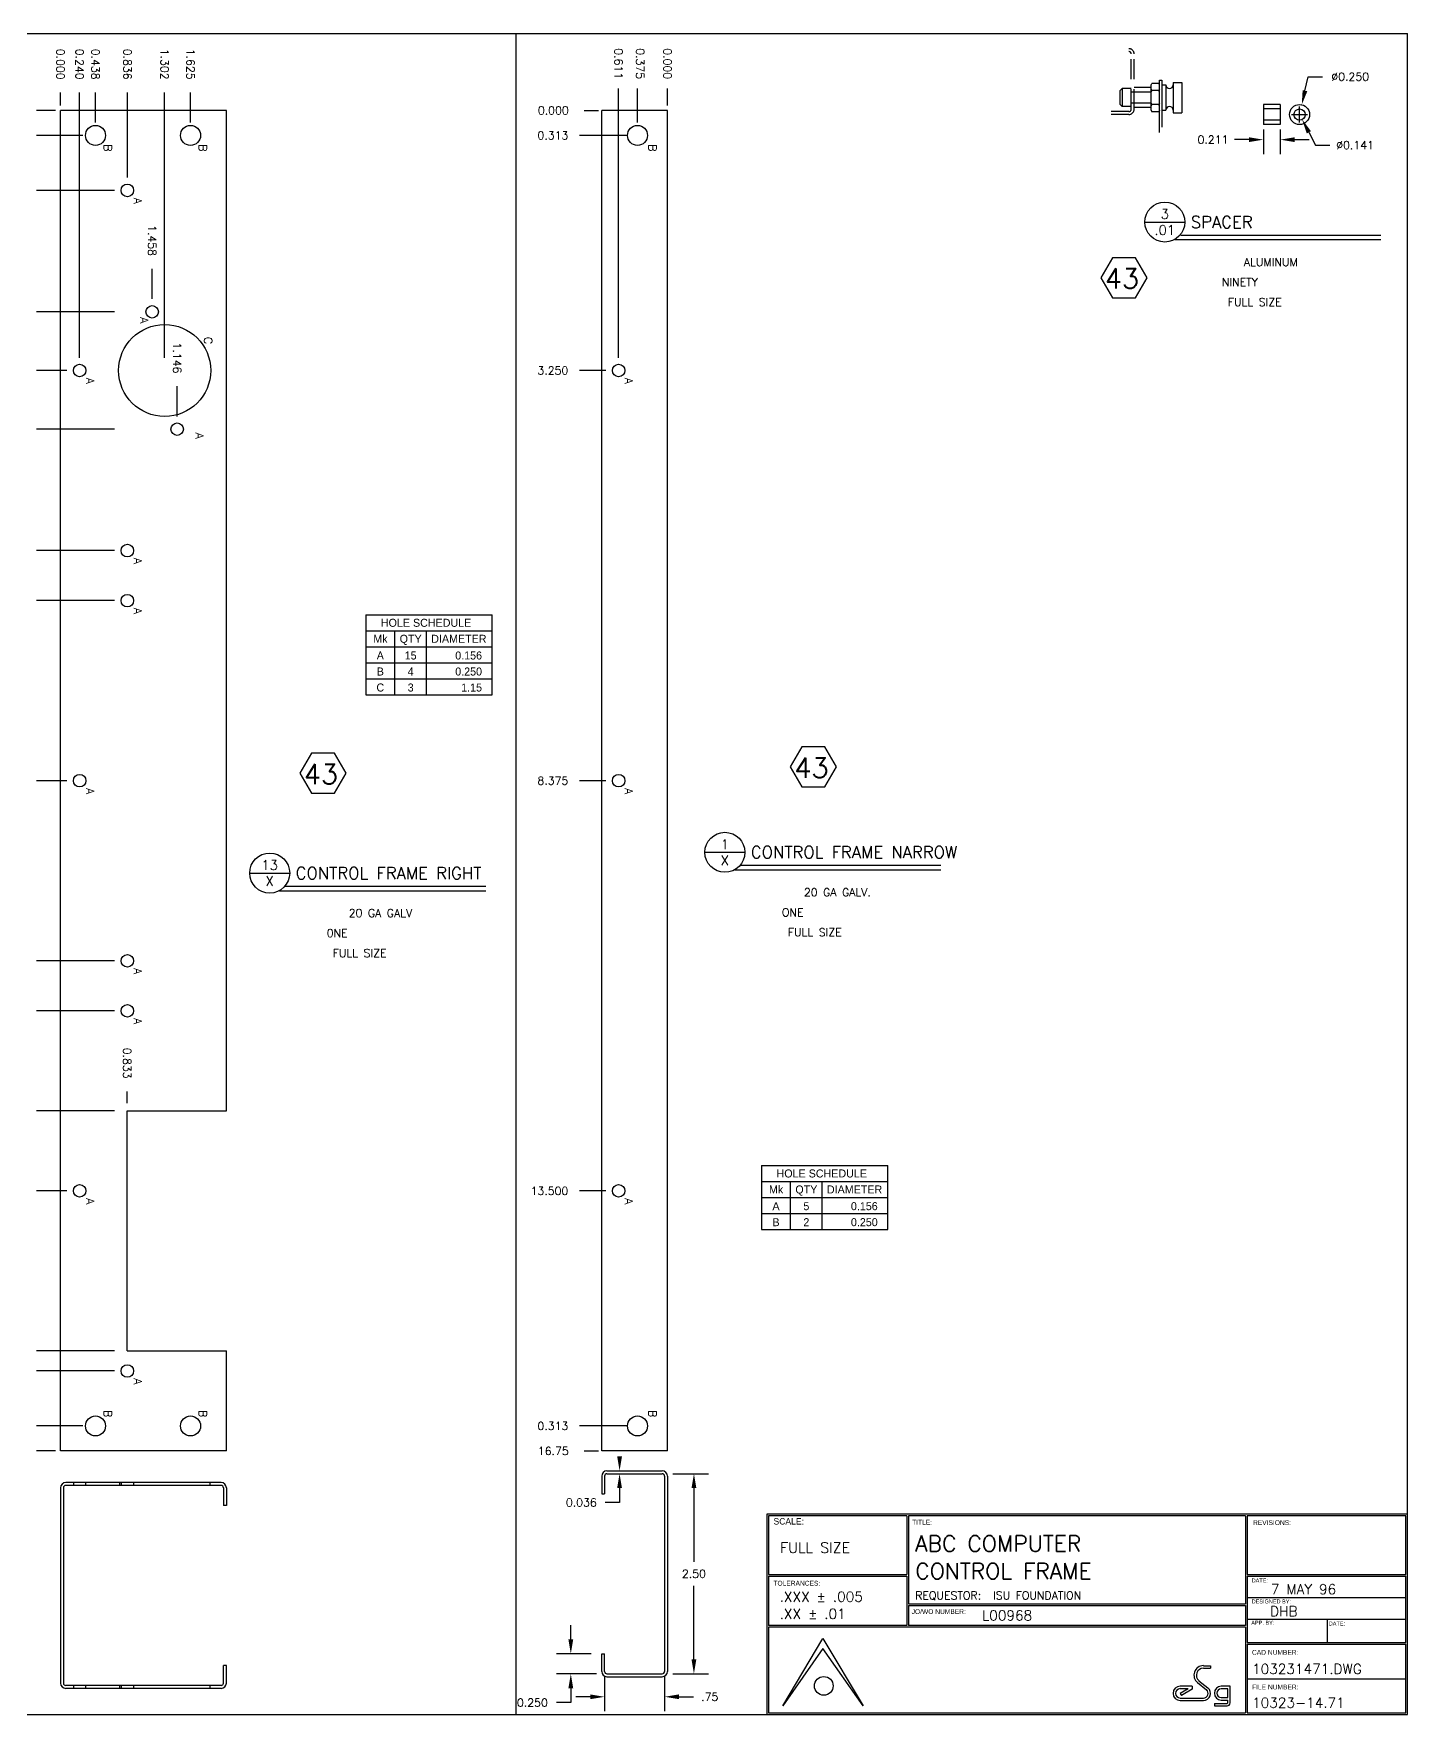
# Model space of a CAD drawing. Extents: x 0 to 33, y 0 to 21.
# Drawn here: x 15.84 to 33, y 0 to 21 of the extents above; entities that cross this region are included whole.
import ezdxf
from ezdxf.enums import TextEntityAlignment as Align

# ---------------------------------------------------------------- set-up
doc = ezdxf.new("R2010")
doc.units = 0
doc.header["$MEASUREMENT"] = 0
doc.linetypes.add('HIDDEN', pattern=[0.375, 0.25, -0.125])
doc.layers.get('0').update_dxf_attribs({"linetype": 'CONTINUOUS'})
doc.layers.get('DEFPOINTS').update_dxf_attribs({"linetype": 'CONTINUOUS'})
for name, color, linetype in [('BORDER', 5, 'CONTINUOUS'), ('DATUM', 2, 'CONTINUOUS'), ('DIM', 1, 'CONTINUOUS'), ('HIDDEN', 6, 'HIDDEN'), ('OBJECT', 3, 'CONTINUOUS'), ('TEXT', 2, 'CONTINUOUS')]:
    doc.layers.add(name, color=color, linetype=linetype)
doc.styles.add('FADD', font='fadd')
doc.styles.add('ROMANS', font='romans')
doc.styles.add('SIMPLEX', font='SIMPLEX')
doc.styles.add('TITLE', font='italic')
doc.dimstyles.get("Standard").update_dxf_attribs({"dimtxt": 0.18, "dimasz": 0.18, "dimexe": 0.18, "dimexo": 0.0625, "dimgap": 0.09, "dimtad": 0, "dimtih": 1, "dimtoh": 1, "dimdec": 4, "dimzin": 0, "dimdsep": 46, "dimtxsty": 'STANDARD', "dimcen": 0.09, "dimadec": 0, "dimazin": 0, "dimtfac": 1, "dimtdec": 4, "dimtofl": 0, "dimtmove": 0, "dimatfit": 3, "dimfxl": 1, "dimtolj": 1, "dimtzin": 0, "dimarcsym": 0})

# ---------------------------------------------------------------- blocks, each defined once
blk = doc.blocks.new('*D4')
at = {"linetype": 'ByBlock'}
for p, q in [((12.165, 7.231), (12.205, 7.407)), ((12.205, 7.407), (12.385, 7.407)), ((11.998, 6.934), (12.198, 6.934)), ((12.098, 6.834), (12.098, 7.034))]:
    blk.add_line(p, q, dxfattribs=at)
blk.add_solid([(12.194, 7.225), (12.136, 7.238), (12.125, 7.056)], dxfattribs=at)
at = {"layer": 'DEFPOINTS', "color": 0, "linetype": 'ByBlock'}
for p in [(12.125, 7.056), (12.07, 6.812)]:
    blk.add_point(p, dxfattribs=at)
at = {"linetype": 'ByBlock', "style": 'SIMPLEX'}
blk.add_text('%%c0.250', height=0.1, dxfattribs=at).set_placement((12.73, 7.407), align=Align.MIDDLE_CENTER)
blk = doc.blocks.new('*D5')
at = {"linetype": 'ByBlock'}
for p, q in [((11.645, 6.746), (11.645, 6.44)), ((11.856, 6.746), (11.856, 6.44)), ((11.465, 6.62), (11.285, 6.62)), ((12.036, 6.62), (12.216, 6.62))]:
    blk.add_line(p, q, dxfattribs=at)
for points in [[(11.465, 6.65), (11.465, 6.59), (11.645, 6.62)], [(12.036, 6.65), (12.036, 6.59), (11.856, 6.62)]]:
    blk.add_solid(points, dxfattribs=at)
at = {"layer": 'DEFPOINTS', "color": 0, "linetype": 'ByBlock'}
for p in [(11.645, 6.809), (11.856, 6.809), (11.645, 6.62)]:
    blk.add_point(p, dxfattribs=at)
at = {"linetype": 'ByBlock', "style": 'SIMPLEX'}
blk.add_text('0.211', height=0.1, dxfattribs=at).set_placement((11.016, 6.62), align=Align.MIDDLE_CENTER)
blk = doc.blocks.new('*D6')
at = {"linetype": 'ByBlock'}
for p, q in [((11.998, 6.934), (12.198, 6.934)), ((12.098, 6.834), (12.098, 7.034)), ((12.213, 6.712), (12.296, 6.552)), ((12.296, 6.552), (12.476, 6.552))]:
    blk.add_line(p, q, dxfattribs=at)
blk.add_solid([(12.187, 6.698), (12.24, 6.726), (12.13, 6.872)], dxfattribs=at)
at = {"layer": 'DEFPOINTS', "color": 0, "linetype": 'ByBlock'}
for p in [(12.065, 6.996), (12.13, 6.872)]:
    blk.add_point(p, dxfattribs=at)
at = {"linetype": 'ByBlock', "style": 'SIMPLEX'}
blk.add_text('%%c0.141', height=0.1, dxfattribs=at).set_placement((12.791, 6.552), align=Align.MIDDLE_CENTER)
blk = doc.blocks.new('P-TITLE')
at = {"layer": 'OBJECT'}
for p, q in [((-1.562, -0.638), (-1.062, -0.638)), ((-1.113, -0.8), (1.387, -0.8)), ((1.387, -0.862), (-1.188, -0.862))]:
    blk.add_line(p, q, dxfattribs=at)
blk.add_circle((-1.312, -0.638), 0.25, dxfattribs=at)
at = {"layer": 'OBJECT', "style": 'ROMANS'}
for tag, p in [('NO.', (-1.312, -0.538)), ('PAGE', (-1.312, -0.738))]:
    blk.add_attdef(tag, text='', height=0.12, dxfattribs=at).set_placement(p, align=Align.MIDDLE)
for tag, p, height in [('DESCRIPTION', (-0.988, -0.712), 0.15), ('MATERIAL', (-0.325, -1.188), 0.1), ('#_REQUIRED', (-0.6, -1.438), 0.1), ('SCALE', (-0.525, -1.688), 0.1)]:
    blk.add_attdef(tag, p, '', height=height, dxfattribs=at)
at = {"layer": 'OBJECT', "style": 'ROMANS', "flags": 2}
for tag, p in [('MATERIAL:', (-1.163, -1.188)), ('REQD:', (-1.163, -1.438)), ('SCALE:', (-1.163, -1.688))]:
    blk.add_attdef(tag, p, '', height=0.1, dxfattribs=at)
blk = doc.blocks.new('HOLES')
at = {"layer": 'DATUM'}
for p, q in [((0, 0), (0, -2)), ((3.638889, -2), (3.638889, 0)), ((7.583333, -2), (7.583333, 0)), ((15.777778, -2), (15.777778, 0)), ((0, -2), (15.777778, -2))]:
    blk.add_line(p, q, dxfattribs=at)
at = {"layer": 'DATUM', "style": 'FADD'}
for tag, p in [('MK', (1.819444, -1.586582)), ('QTY', (5.611111, -1.586582))]:
    blk.add_attdef(tag, text='', height=1, dxfattribs=at).set_placement(p, align=Align.CENTER)
blk.add_attdef('SIZE', text='', height=1, dxfattribs=at).set_placement((14.525794, -1.586582), align=Align.RIGHT)
blk = doc.blocks.new('HOLEHDR')
at = {"layer": 'DATUM'}
for p, q in [((0, 0), (0, -4)), ((0, 0), (15.778173, 0)), ((15.778173, -4), (15.778173, 0)), ((0, -2), (15.778173, -2)), ((3.638889, -4), (3.638889, -2)), ((7.583333, -4), (7.583333, -2)), ((0, -4), (15.778173, -4))]:
    blk.add_line(p, q, dxfattribs=at)
at = {"layer": 'DATUM', "style": 'FADD'}
for s, p in [('HOLE SCHEDULE', (1.888889, -1.5)), ('Mk', (0.944445, -3.5)), ('QTY', (4.236111, -3.5)), ('DIAMETER', (8.180556, -3.5))]:
    blk.add_text(s, height=1, dxfattribs=at).set_placement(p)
blk = doc.blocks.new('T-BLK')
for p, q in [((-7.8, 0.106), (-7.3, 0.949)), ((-7.3, 0.949), (-6.8, 0.106)), ((-7.3, 0.824), (-7.8, 0.106)), ((-6.8, 0.106), (-7.3, 0.824)), ((-2.603, 0.42), (-2.492, 0.332)), ((-2.547, 0.608), (-2.459, 0.608)), ((-2.547, 0.578), (-2.459, 0.578)), ((-2.459, 0.608), (-2.459, 0.578)), ((-2.689, 0.351), (-2.838, 0.351)), ((-2.739, 0.321), (-2.838, 0.321)), ((-2.739, 0.321), (-2.838, 0.263)), ((-2.838, 0.263), (-2.822, 0.237)), ((-2.689, 0.316), (-2.822, 0.237)), ((-2.689, 0.351), (-2.689, 0.316)), ((-2.621, 0.397), (-2.511, 0.308)), ((-2.214, 0.351), (-2.325, 0.351)), ((-2.244, 0.321), (-2.325, 0.321)), ((-2.244, 0.209), (-2.244, 0.321)), ((-2.214, 0.144), (-2.214, 0.351)), ((-2.838, 0.204), (-2.547, 0.204)), ((-2.838, 0.174), (-2.547, 0.174)), ((-2.411, 0.136), (-2.411, 0.106)), ((-2.411, 0.136), (-2.252, 0.136)), ((-2.411, 0.106), (-2.252, 0.106)), ((-2.325, 0.209), (-2.244, 0.209)), ((-2.325, 0.179), (-2.244, 0.179)), ((-2.244, 0.144), (-2.244, 0.179))]:
    blk.add_line(p, q)
blk.add_circle((-7.29, 0.356), 0.117)
for centre, radius, start, end in [((-2.547, 0.49), 0.119, 90, 231.3801), ((-2.547, 0.49), 0.0887, 90, 231.3801), ((-2.838, 0.263), 0.0887, 90, 270), ((-2.838, 0.263), 0.0587, 90, 270), ((-2.547, 0.263), 0.0887, 270, 51.3801), ((-2.547, 0.263), 0.0587, 270, 51.3801), ((-2.325, 0.265), 0.086, 90, 270), ((-2.325, 0.265), 0.056, 90, 270), ((-2.252, 0.144), 0.00793, 270, 0), ((-2.252, 0.144), 0.0379, 270, 0)]:
    blk.add_arc(centre, radius, start, end)
at = {"layer": 'BORDER'}
for p, q in [((-6.251, 2.48), (-6.251, 1.748)), ((-6.231, 2.48), (-6.231, 1.381)), ((-2.021, 2.48), (-2.021, 1.381)), ((-2.001, 2.48), (-2.001, 1.748)), ((-7.98, 1.748), (-6.251, 1.748)), ((-7.98, 1.728), (-6.251, 1.728)), ((-6.251, 1.728), (-6.251, 1.111)), ((-2.001, 1.748), (-0.02, 1.748)), ((-2.001, 1.728), (-0.02, 1.728)), ((-2.001, 1.728), (-2.001, 0.897)), ((-6.231, 1.381), (-2.021, 1.381)), ((-6.231, 1.361), (-2.021, 1.361)), ((-6.231, 1.361), (-6.231, 1.111)), ((-2.021, 1.361), (-2.021, 1.111)), ((-6.251, 1.111), (-7.98, 1.111)), ((-2.021, 1.091), (-7.98, 1.091)), ((-2.021, 1.111), (-6.231, 1.111)), ((-2.021, 1.091), (-2.021, 0.02)), ((-2.001, 0.897), (-0.02, 0.897)), ((-2.001, 0.877), (-0.02, 0.877)), ((-2.001, 0.877), (-2.001, 0.02))]:
    blk.add_line(p, q, dxfattribs=at)
for points in [[(0, 0), (0, 2.5), (-8, 2.5), (-8, 0), (0, 0)], [(-6.251, 2.48), (-7.98, 2.48), (-7.98, 1.748)], [(-2.021, 2.48), (-6.231, 2.48)], [(-0.02, 1.748), (-0.02, 2.48), (-2.001, 2.48)], [(-7.98, 1.728), (-7.98, 1.111)], [(-0.02, 0.897), (-0.02, 1.728)], [(-7.98, 1.091), (-7.98, 0.02), (-2.021, 0.02)], [(-0.02, 0.02), (-0.02, 0.877)], [(-2.001, 0.02), (-0.02, 0.02)]]:
    blk.add_lwpolyline(points, dxfattribs=at)
at = {"layer": 'TEXT', "color": 2}
for p, q in [((-0.02, 1.456), (-2.001, 1.456)), ((-2.001, 1.191), (-0.02, 1.191)), ((-1.001, 1.191), (-1.001, 0.897)), ((-2.001, 0.444), (-0.02, 0.444))]:
    blk.add_line(p, q, dxfattribs=at)
at = {"style": 'SIMPLEX'}
for s, height, p in [('.XXX %%P .005', 0.125, (-7.841, 1.408)), ('REQUESTOR:', 0.1, (-6.148, 1.436)), ('.XX %%P .01', 0.125, (-7.841, 1.194))]:
    blk.add_text(s, height=height, dxfattribs=at).set_placement(p)
for tag, p, height in [('DWG_:_ACT', (-7.836, 2.018), 0.13), ('FLINE_TITLE', (-6.147, 2.034), 0.2), ('SLINE_TITLE', (-6.147, 1.69), 0.2), ('REQUESTOR', (-5.176, 1.436), 0.1), ('DATE', (-1.704, 1.501), 0.125), ('J.O.N.', (-5.314, 1.174), 0.125), ('DESN', (-1.715, 1.225), 0.125), ('CAD_NUMBER', (-1.94, 0.505), 0.125), ('FILE_NUMBER', (-1.94, 0.084), 0.125)]:
    blk.add_attdef(tag, p, '', height=height, dxfattribs=at)
at = {"color": 7, "style": 'TITLE', "flags": 2}
for tag, p, height in [('TOP_LINE_LOGO', (-6.698, 0.767), 0.17), ('BOTTOM_LINE_LOGO', (-6.693, 0.147), 0.125)]:
    blk.add_attdef(tag, p, '', height=height, dxfattribs=at)
at = {"style": 'SIMPLEX', "flags": 2}
for tag, p, height in [('FIRST_LOGO_LINE', (-6.691, 0.542), 0.1), ('SECOND_LOGO_LINE', (-6.692, 0.384), 0.085)]:
    blk.add_attdef(tag, p, '', height=height, dxfattribs=at)
at = {"layer": 'TEXT'}
for s, height, p in [('SCALE:', 0.08, (-7.918, 2.372)), ('TITLE:', 0.06, (-6.186, 2.371)), ('REVISIONS:', 0.06, (-1.928, 2.366)), ('DATE:', 0.05, (-1.945, 1.648)), ('TOLERANCES:', 0.06, (-7.919, 1.609)), ('JO/WO NUMBER:', 0.06, (-6.192, 1.254)), ('DESIGNED BY:', 0.05, (-1.945, 1.386)), ('APP. BY:', 0.05, (-1.95, 1.12)), ('DATE:', 0.05, (-0.982, 1.11)), ('CAD NUMBER:', 0.06, (-1.941, 0.745)), ('FILE NUMBER:', 0.06, (-1.94, 0.312))]:
    blk.add_text(s, height=height, dxfattribs=at).set_placement(p)
blk = doc.blocks.new('*D10')
at = {"linetype": 'ByBlock'}
for p, q in [((112.193, 15.421), (112.637, 15.421)), ((112.457, 15.241), (112.457, 14.321)), ((112.457, 13.101), (112.457, 14.021)), ((112.193, 12.921), (112.637, 12.921))]:
    blk.add_line(p, q, dxfattribs=at)
for points in [[(112.427, 15.241), (112.487, 15.241), (112.457, 15.421)], [(112.427, 13.101), (112.487, 13.101), (112.457, 12.921)]]:
    blk.add_solid(points, dxfattribs=at)
at = {"layer": 'DEFPOINTS', "color": 0, "linetype": 'ByBlock'}
for p in [(112.13, 15.421), (112.457, 15.421), (112.13, 12.921)]:
    blk.add_point(p, dxfattribs=at)
at = {"linetype": 'ByBlock', "style": 'SIMPLEX'}
blk.add_text('2.50', height=0.1, dxfattribs=at).set_placement((112.457, 14.171), align=Align.MIDDLE_CENTER)
blk = doc.blocks.new('*D11')
at = {"linetype": 'ByBlock'}
for p, q in [((111.341, 12.888), (111.341, 12.454)), ((112.091, 12.888), (112.091, 12.454)), ((111.161, 12.634), (110.981, 12.634)), ((112.271, 12.634), (112.451, 12.634))]:
    blk.add_line(p, q, dxfattribs=at)
for points in [[(111.161, 12.664), (111.161, 12.604), (111.341, 12.634)], [(112.271, 12.664), (112.271, 12.604), (112.091, 12.634)]]:
    blk.add_solid(points, dxfattribs=at)
at = {"layer": 'DEFPOINTS', "color": 0, "linetype": 'ByBlock'}
for p in [(111.341, 12.951), (112.091, 12.951), (112.091, 12.634)]:
    blk.add_point(p, dxfattribs=at)
at = {"linetype": 'ByBlock', "style": 'SIMPLEX'}
blk.add_text('.75', height=0.1, dxfattribs=at).set_placement((112.655, 12.634), align=Align.MIDDLE_CENTER)
blk = doc.blocks.new('*D12')
at = {"linetype": 'ByBlock'}
for p, q in [((110.919, 13.351), (110.919, 13.531)), ((111.174, 13.171), (110.739, 13.171)), ((111.24, 12.921), (110.739, 12.921)), ((110.919, 12.741), (110.919, 12.561)), ((110.919, 12.561), (110.739, 12.561))]:
    blk.add_line(p, q, dxfattribs=at)
for points in [[(110.889, 13.351), (110.949, 13.351), (110.919, 13.171)], [(110.889, 12.741), (110.949, 12.741), (110.919, 12.921)]]:
    blk.add_solid(points, dxfattribs=at)
at = {"layer": 'DEFPOINTS', "color": 0, "linetype": 'ByBlock'}
for p in [(111.237, 13.171), (110.919, 12.921), (111.303, 12.921)]:
    blk.add_point(p, dxfattribs=at)
at = {"linetype": 'ByBlock', "style": 'SIMPLEX'}
blk.add_text('0.250', height=0.1, dxfattribs=at).set_placement((110.439, 12.561), align=Align.MIDDLE_CENTER)

msp = doc.modelspace()

# ---------------------------------------------------------------- linework, layer by layer
at = {"layer": 'BORDER'}
for p, q in [((0, 21), (33, 21)), ((21.8674, 0), (21.8674, 21)), ((33, 0), (33, 21)), ((0, 0), (33, 0))]:
    msp.add_line(p, q, dxfattribs=at)
at = {"layer": 'DIM'}
for p, q in [((16.17508, 20.10085), (16.17508, 20.26462)), ((16.41483, 16.95085), (16.41483, 20.26462)), ((16.61258, 19.88835), (16.61258, 20.26462)), ((17.01108, 19.20085), (17.01108, 20.26462)), ((17.4767, 16.95085), (17.4767, 20.26462)), ((17.80008, 19.88835), (17.80008, 20.26462)), ((23.14706, 16.95085), (23.14706, 20.31485)), ((23.38281, 19.88835), (23.38281, 20.31485)), ((23.75781, 20.10085), (23.75781, 20.31485)), ((16.11508, 20.04085), (15.87412, 20.04085)), ((22.71506, 20.04085), (22.89399, 20.04085)), ((16.45258, 19.72835), (15.87412, 19.72835)), ((23.25681, 19.72835), (22.65781, 19.72835)), ((16.85108, 19.04085), (15.87412, 19.04085)), ((17.32077, 17.68446), (17.32077, 18.06073)), ((16.85108, 17.52446), (15.87412, 17.52446)), ((16.25483, 16.79085), (15.87412, 16.79085)), ((17.63264, 16.21724), (17.63264, 16.59351)), ((22.98706, 16.79085), (22.65781, 16.79085)), ((16.85108, 16.05724), (15.87412, 16.05724)), ((16.85108, 14.54085), (15.87412, 14.54085)), ((16.85108, 13.91585), (15.87412, 13.91585)), ((16.25483, 11.66585), (15.87412, 11.66585)), ((22.98706, 11.66585), (22.65781, 11.66585)), ((16.85108, 9.41585), (15.87412, 9.41585)), ((16.85108, 8.79085), (15.87412, 8.79085)), ((17.00795, 7.63871), (17.00795, 7.78317)), ((16.85108, 7.54085), (15.87412, 7.54085)), ((16.25483, 6.54085), (15.87412, 6.54085)), ((22.98706, 6.54085), (22.65781, 6.54085)), ((16.85108, 4.54085), (15.87412, 4.54085)), ((16.85108, 4.29085), (15.87412, 4.29085)), ((16.45258, 3.60335), (15.87412, 3.60335)), ((23.25681, 3.60335), (22.65781, 3.60335)), ((16.11508, 3.29085), (15.87412, 3.29085)), ((22.71506, 3.29085), (22.89399, 3.29085))]:
    msp.add_line(p, q, dxfattribs=at)
at = {"layer": 'DIM', "linetype": 'ByBlock'}
for p, q in [((23.15902, 2.82708), (23.15902, 2.64708)), ((23.15902, 2.64708), (22.97902, 2.64708))]:
    msp.add_line(p, q, dxfattribs=at)
for points in [[(23.12902, 3.22308), (23.18902, 3.22308), (23.15902, 3.04308)], [(23.12902, 2.82708), (23.18902, 2.82708), (23.15902, 3.00708)]]:
    msp.add_solid(points, dxfattribs=at)
at = {"layer": 'HIDDEN'}
for p, q in [((29.55062, 20.05561), (29.55062, 20.74561)), ((29.58662, 20.05561), (29.58662, 20.74561)), ((29.52062, 20.02561), (29.30062, 20.02561)), ((29.52062, 19.98961), (29.30062, 19.98961)), ((31.41176, 20.05927), (31.20076, 20.05927)), ((31.41176, 19.91867), (31.20076, 19.91867)), ((16.3367, 2.89692), (16.3367, 2.86092)), ((16.49295, 2.86092), (16.49295, 2.89692)), ((16.9142, 2.89692), (16.9142, 2.86092)), ((16.93295, 2.89692), (16.93295, 2.86092)), ((17.0892, 2.89692), (17.0892, 2.86092)), ((18.0392, 2.89692), (18.0392, 2.86092)), ((16.3367, 0.36092), (16.3367, 0.32492)), ((16.49295, 0.32492), (16.49295, 0.36092)), ((16.9142, 0.36092), (16.9142, 0.32492)), ((16.93295, 0.36092), (16.93295, 0.32492)), ((17.0892, 0.36092), (17.0892, 0.32492)), ((18.0392, 0.36092), (18.0392, 0.32492))]:
    msp.add_line(p, q, dxfattribs=at)
for centre, radius, start, end in [((29.52062, 20.74561), 0.066, 0, 90), ((29.52062, 20.74561), 0.03, 0, 90), ((29.52062, 20.05561), 0.066, 270, 0), ((29.52062, 20.05561), 0.03, 270, 0)]:
    msp.add_arc(centre, radius, start, end, dxfattribs=at)
at = {"layer": 'OBJECT'}
for p, q in [((29.79762, 20.35811), (29.80834, 20.37696)), ((29.89389, 20.37696), (29.80834, 20.37696)), ((29.90462, 20.35811), (29.89389, 20.37696)), ((29.90462, 19.76399), (29.90462, 20.41899)), ((29.90462, 20.41899), (29.93462, 20.41899)), ((29.93462, 20.41899), (29.93462, 19.83126)), ((30.07462, 20.39086), (30.18462, 20.39086)), ((30.07462, 20.39086), (30.07462, 20.01086)), ((30.18462, 20.39086), (30.18462, 20.01086)), ((29.41262, 20.28886), (29.43762, 20.31386)), ((29.41262, 20.11286), (29.41262, 20.28886)), ((29.43762, 20.31386), (29.43762, 20.08786)), ((29.55062, 20.31386), (29.43762, 20.31386)), ((29.79762, 20.26986), (29.55062, 20.26986)), ((29.79762, 20.32586), (29.58662, 20.32586)), ((29.79762, 20.04362), (29.79762, 20.35811)), ((29.79762, 20.30775), (29.80834, 20.28891)), ((29.79762, 20.27007), (29.80834, 20.28891)), ((29.89389, 20.28891), (29.80834, 20.28891)), ((29.90462, 20.30775), (29.89389, 20.28891)), ((29.90462, 20.27007), (29.89389, 20.28891)), ((29.93462, 20.35836), (29.98462, 20.35836)), ((29.98462, 20.35836), (29.98462, 20.04336)), ((18.24708, 20.04085), (16.17508, 20.04085)), ((16.17508, 3.29085), (16.17508, 20.04085)), ((18.24708, 7.54085), (18.24708, 20.04085)), ((22.93581, 3.29085), (22.93581, 20.04085)), ((23.75781, 20.04085), (22.93581, 20.04085)), ((23.75781, 3.29085), (23.75781, 20.04085)), ((29.41262, 20.11286), (29.43762, 20.08786)), ((29.55062, 20.08786), (29.43762, 20.08786)), ((29.79762, 20.13186), (29.55062, 20.13186)), ((29.79762, 20.07586), (29.58662, 20.07586)), ((29.79762, 20.13166), (29.80834, 20.11282)), ((29.79762, 20.09397), (29.80834, 20.11282)), ((29.79762, 20.04362), (29.80834, 20.02477)), ((29.89389, 20.11282), (29.80834, 20.11282)), ((29.89389, 20.02477), (29.80834, 20.02477)), ((29.90462, 20.13166), (29.89389, 20.11282)), ((29.90462, 20.09397), (29.89389, 20.11282)), ((29.90462, 20.04362), (29.89389, 20.02477)), ((29.93462, 20.04336), (29.98462, 20.04336)), ((30.07462, 20.01086), (30.18462, 20.01086)), ((31.41176, 20.11397), (31.20076, 20.11397)), ((31.20076, 20.11397), (31.20076, 19.86397)), ((31.41176, 20.11397), (31.40895, 20.11397)), ((31.41176, 20.11397), (31.41176, 19.86397)), ((31.41176, 19.86397), (31.20076, 19.86397)), ((17.00795, 7.54085), (18.24708, 7.54085)), ((17.00795, 4.54085), (17.00795, 7.54085)), ((17.00795, 4.54085), (18.24708, 4.54085)), ((18.24708, 3.29085), (18.24708, 4.54085)), ((18.24708, 3.29085), (16.17508, 3.29085)), ((23.75781, 3.29085), (22.93581, 3.29085)), ((22.93581, 2.97708), (22.93581, 2.75708)), ((22.97181, 2.97708), (22.97181, 2.75708)), ((23.00181, 3.04308), (23.69181, 3.04308)), ((23.00181, 3.00708), (23.69181, 3.00708)), ((23.72181, 2.97708), (23.72181, 0.53708)), ((23.75781, 2.97708), (23.75781, 0.53708)), ((16.17508, 2.83092), (16.17508, 0.39092)), ((16.21108, 2.83092), (16.21108, 0.39092)), ((18.18108, 2.89692), (16.24108, 2.89692)), ((18.18108, 2.86092), (16.24108, 2.86092)), ((18.21108, 2.83092), (18.21108, 2.61092)), ((18.24708, 2.83092), (18.24708, 2.61092)), ((22.93581, 2.75708), (22.97181, 2.75708)), ((18.24708, 2.61092), (18.21108, 2.61092)), ((22.93581, 0.53708), (22.93581, 0.75708)), ((22.93581, 0.75708), (22.97181, 0.75708)), ((22.97181, 0.53708), (22.97181, 0.75708)), ((18.24708, 0.61092), (18.21108, 0.61092)), ((18.21108, 0.39092), (18.21108, 0.61092)), ((18.24708, 0.39092), (18.24708, 0.61092)), ((23.00181, 0.50708), (23.69181, 0.50708)), ((23.00181, 0.47108), (23.69181, 0.47108)), ((18.18108, 0.36092), (16.24108, 0.36092)), ((18.18108, 0.32492), (16.24108, 0.32492))]:
    msp.add_line(p, q, dxfattribs=at)
for points in [[(29.31463, 18.20027), (29.17029, 17.95027), (29.31463, 17.70027), (29.60331, 17.70027), (29.74764, 17.95027), (29.60331, 18.20027)], [(19.30917, 12.00805), (19.16483, 11.75805), (19.30917, 11.50805), (19.59785, 11.50805), (19.74218, 11.75805), (19.59785, 12.00805)], [(25.43604, 12.08712), (25.29171, 11.83712), (25.43604, 11.58712), (25.72472, 11.58712), (25.86906, 11.83712), (25.72472, 12.08712)]]:
    msp.add_lwpolyline(points, close=True, dxfattribs=at)
for centre, radius in [((31.6535, 19.98897), 0.125), ((31.6535, 19.98897), 0.0703), ((16.61258, 19.72835), 0.125), ((17.80008, 19.72835), 0.125), ((23.38281, 19.72835), 0.125), ((17.01108, 19.04085), 0.07812), ((17.32077, 17.52446), 0.07812), ((17.4767, 16.79085), 0.575), ((16.41483, 16.79085), 0.07812), ((23.14706, 16.79085), 0.07812), ((17.63264, 16.05724), 0.07812), ((17.01108, 14.54085), 0.07812), ((17.01108, 13.91585), 0.07812), ((16.41483, 11.66585), 0.07812), ((23.14706, 11.66585), 0.07812), ((17.01108, 9.41585), 0.07812), ((17.01108, 8.79085), 0.07812), ((16.41483, 6.54085), 0.07812), ((23.14706, 6.54085), 0.07812), ((17.01108, 4.29085), 0.07812), ((16.61258, 3.60335), 0.125), ((17.80008, 3.60335), 0.125), ((23.38281, 3.60335), 0.125)]:
    msp.add_circle(centre, radius, dxfattribs=at)
for centre, radius, start, end in [((30.02962, 20.35836), 0.045, 180, 0), ((30.02962, 20.04336), 0.045, 0, 180), ((23.00181, 2.97708), 0.066, 90, 180), ((23.00181, 2.97708), 0.03, 90, 180), ((23.69181, 2.97708), 0.066, 0, 90), ((23.69181, 2.97708), 0.03, 0, 90), ((16.24108, 2.83092), 0.066, 90, 180), ((16.24108, 2.83092), 0.03, 90, 180), ((18.18108, 2.83092), 0.066, 0, 90), ((18.18108, 2.83092), 0.03, 0, 90), ((23.00181, 0.53708), 0.066, 180, 270), ((23.00181, 0.53708), 0.03, 180, 270), ((23.69181, 0.53708), 0.03, 270, 0), ((23.69181, 0.53708), 0.066, 270, 0), ((16.24108, 0.39092), 0.066, 180, 270), ((16.24108, 0.39092), 0.03, 180, 270), ((18.18108, 0.39092), 0.066, 270, 0), ((18.18108, 0.39092), 0.03, 270, 0)]:
    msp.add_arc(centre, radius, start, end, dxfattribs=at)

# ---------------------------------------------------------------- block references
at = {"layer": 'DIM', "xscale": 0.1, "yscale": 0.1, "zscale": 0.1}
for p in [(19.98851, 13.73876), (24.93124, 6.85842)]:
    msp.add_blockref('HOLEHDR', p, dxfattribs=at)
for p, values in [((19.98851, 13.33876), {'MK': 'A', 'QTY': '15', 'SIZE': '0.156'}), ((19.98851, 13.13876), {'MK': 'B', 'QTY': '4', 'SIZE': '0.250'}), ((19.98851, 12.93876), {'MK': 'C', 'QTY': '3', 'SIZE': '1.15'}), ((24.93123, 6.45842), {'MK': 'A', 'QTY': '5', 'SIZE': '0.156'}), ((24.93123, 6.25842), {'MK': 'B', 'QTY': '2', 'SIZE': '0.250'})]:
    msp.add_blockref('HOLES', p, dxfattribs=at).add_auto_attribs(values)
at = {"layer": 'HIDDEN'}
ref = msp.add_blockref('P-TITLE', (31.28241, 19.28355), dxfattribs=at)
ref.add_attrib('SCALE', 'FULL SIZE', (30.75741, 17.59605), dxfattribs={"layer": 'OBJECT', "height": 0.1, "style": 'ROMANS'})
ref.add_attrib('#_REQUIRED', 'NINETY', (30.68241, 17.84557), dxfattribs={"layer": 'OBJECT', "height": 0.1, "style": 'ROMANS'})
ref.add_attrib('MATERIAL', 'ALUMINUM', (30.95741, 18.09605), dxfattribs={"layer": 'OBJECT', "height": 0.1, "style": 'ROMANS'})
ref.add_attrib('NO.', '3', dxfattribs={"layer": 'OBJECT', "height": 0.12, "style": 'ROMANS'}).set_placement((29.96991, 18.74605), align=Align.MIDDLE)
ref.add_attrib('DESCRIPTION', 'SPACER', (30.29491, 18.57105), dxfattribs={"layer": 'OBJECT', "height": 0.15, "style": 'ROMANS'})
ref.add_attrib('PAGE', '.01', dxfattribs={"layer": 'OBJECT', "height": 0.12, "style": 'ROMANS'}).set_placement((29.96991, 18.54605), align=Align.MIDDLE)
ref = msp.add_blockref('P-TITLE', (20.10092, 11.14934), dxfattribs=at)
ref.add_attrib('SCALE', 'FULL SIZE', (19.57592, 9.46184), dxfattribs={"layer": 'OBJECT', "height": 0.1, "style": 'ROMANS'})
ref.add_attrib('#_REQUIRED', '0NE', (19.50092, 9.71136), dxfattribs={"layer": 'OBJECT', "height": 0.1, "style": 'ROMANS'})
ref.add_attrib('MATERIAL', '20 GA GALV', (19.77592, 9.96184), dxfattribs={"layer": 'OBJECT', "height": 0.1, "style": 'ROMANS'})
ref.add_attrib('NO.', '13', dxfattribs={"layer": 'OBJECT', "height": 0.12, "style": 'ROMANS'}).set_placement((18.78842, 10.61184), align=Align.MIDDLE)
ref.add_attrib('DESCRIPTION', 'CONTROL FRAME RIGHT', (19.11342, 10.43684), dxfattribs={"layer": 'OBJECT', "height": 0.15, "style": 'ROMANS'})
ref.add_attrib('PAGE', 'X', dxfattribs={"layer": 'OBJECT', "height": 0.12, "style": 'ROMANS'}).set_placement((18.78842, 10.41184), align=Align.MIDDLE)
at = {"layer": 'OBJECT'}
ref = msp.add_blockref('P-TITLE', (25.78668, 11.40889), dxfattribs=at)
ref.add_attrib('SCALE', 'FULL SIZE', (25.26168, 9.72139), dxfattribs={"height": 0.1, "style": 'ROMANS'})
ref.add_attrib('#_REQUIRED', 'ONE', (25.18668, 9.97091), dxfattribs={"height": 0.1, "style": 'ROMANS'})
ref.add_attrib('MATERIAL', '20 GA GALV.', (25.46168, 10.22139), dxfattribs={"height": 0.1, "style": 'ROMANS'})
ref.add_attrib('NO.', '1', dxfattribs={"height": 0.12, "style": 'ROMANS'}).set_placement((24.47418, 10.87139), align=Align.MIDDLE)
ref.add_attrib('DESCRIPTION', 'CONTROL FRAME NARROW', (24.79918, 10.69639), dxfattribs={"height": 0.15, "style": 'ROMANS'})
ref.add_attrib('PAGE', 'X', dxfattribs={"height": 0.12, "style": 'ROMANS'}).set_placement((24.47418, 10.67139), align=Align.MIDDLE)
at = {"layer": 'TEXT'}
ref = msp.add_blockref('T-BLK', (33, 0), dxfattribs=at)
ref.add_attrib('FLINE_TITLE', 'ABC COMPUTER', (26.85303, 2.03411), dxfattribs={"layer": '0', "height": 0.2, "style": 'SIMPLEX'})
ref.add_attrib('SLINE_TITLE', 'CONTROL FRAME', (26.85303, 1.69047), dxfattribs={"layer": '0', "height": 0.2, "style": 'SIMPLEX'})
ref.add_attrib('DWG_:_ACT', 'FULL SIZE', (25.16449, 2.01752), dxfattribs={"layer": '0', "height": 0.13, "style": 'SIMPLEX'})
ref.add_attrib('CAD_NUMBER', '103231471.DWG', (31.05971, 0.50496), dxfattribs={"layer": '0', "height": 0.125, "style": 'SIMPLEX'})
ref.add_attrib('FILE_NUMBER', '10323-14.71', (31.0604, 0.08357), dxfattribs={"layer": '0', "height": 0.125, "style": 'SIMPLEX'})
ref.add_attrib('REQUESTOR', 'ISU FOUNDATION', (27.82411, 1.43635), dxfattribs={"layer": '0', "height": 0.1, "style": 'SIMPLEX'})
ref.add_attrib('J.O.N.', 'L00968', (27.68613, 1.17365), dxfattribs={"layer": '0', "height": 0.125, "style": 'SIMPLEX'})
ref.add_attrib('DATE', '7 MAY 96', (31.29587, 1.50114), dxfattribs={"layer": '0', "height": 0.125, "style": 'SIMPLEX'})
ref.add_attrib('DESN', 'DHB', (31.28486, 1.22517), dxfattribs={"layer": '0', "height": 0.125, "style": 'SIMPLEX'})

# ---------------------------------------------------------------- texts
at = {"layer": 'DIM', "style": 'SIMPLEX'}
for s, p in [('0.000', (16.12508, 20.42542)), ('0.240', (16.36483, 20.42542)), ('0.438', (16.56258, 20.42542)), ('0.836', (16.96108, 20.42542)), ('0.611', (23.09706, 20.43143)), ('0.375', (23.36681, 20.43143)), ('0.000', (23.70781, 20.43143)), ('1.302', (17.4267, 20.42542)), ('1.625', (17.75008, 20.42542)), ('1.458', (17.27077, 18.22153)), ('1.146', (17.58264, 16.75431)), ('0.833', (16.95795, 7.94397))]:
    msp.add_text(s, height=0.1, rotation=270, dxfattribs=at).set_placement(p, align=Align.RIGHT)
for s, p in [('0.000', (22.13858, 19.99085)), ('16.75', (22.13858, 3.24085))]:
    msp.add_text(s, height=0.1, dxfattribs=at).set_placement(p)
for s, p in [('0.313', (22.51913, 19.67835)), ('3.250', (22.51913, 16.74085)), ('8.375', (22.51913, 11.61585)), ('13.500', (22.51913, 6.49085)), ('0.313', (22.51913, 3.55335))]:
    msp.add_text(s, height=0.1, dxfattribs=at).set_placement(p, align=Align.RIGHT)
for s, p in [('B', (16.76726, 19.57367)), ('B', (17.95476, 19.57367)), ('B', (23.57149, 19.57367)), ('A', (17.1409, 18.91103)), ('A', (17.22227, 17.41778)), ('C', (18.02039, 17.1652)), ('A', (16.54465, 16.66103)), ('A', (23.27688, 16.66103)), ('A', (17.91158, 15.97587)), ('A', (17.1409, 14.41103)), ('A', (17.1409, 13.78603)), ('A', (16.54465, 11.53603)), ('A', (23.27688, 11.53603)), ('A', (17.1409, 9.28603)), ('A', (17.1409, 8.66103)), ('A', (16.54465, 6.41103)), ('A', (23.27688, 6.41103)), ('A', (17.1409, 4.16103)), ('B', (16.76726, 3.75803)), ('B', (17.95476, 3.75803)), ('B', (23.57149, 3.75803))]:
    msp.add_text(s, height=0.1, rotation=270, dxfattribs=at).set_placement(p, align=Align.MIDDLE)
at = {"layer": 'DIM', "linetype": 'ByBlock', "style": 'SIMPLEX'}
msp.add_text('0.036', height=0.1, dxfattribs=at).set_placement((22.6814, 2.64708), align=Align.MIDDLE_CENTER)
at = {"layer": 'OBJECT', "style": 'SIMPLEX'}
for p in [(29.21996, 17.81647), (19.2145, 11.62425), (25.34138, 11.70332)]:
    msp.add_text('43', height=0.25, dxfattribs=at).set_placement(p)

# ---------------------------------------------------------------- dimensions: what is measured, and where the dimension line sits
at = {"layer": 'DIM'}
for p1, p2, picture, middle in [((31.62587, 19.86706), (31.68113, 20.11088), '*D4', (32.28593, 20.46197)), ((31.62105, 20.05133), (31.68595, 19.92661), '*D6', (32.34641, 19.60725))]:
    dim = msp.add_diameter_dim_2p(p1=p1, p2=p2, dimstyle='Standard', dxfattribs=at)
    dim.commit()
    dim.dimension.update_dxf_attribs({"geometry": picture, "text_midpoint": middle, "insert": (19.55578, 13.05502)})
dim = msp.add_linear_dim(base=(24.08793, 3.00708), p1=(23.76138, 0.50708), p2=(23.76138, 3.00708), angle=90, text='2.50', dimstyle='Standard', dxfattribs=at)
dim.commit()
dim.dimension.update_dxf_attribs({"geometry": '*D10', "text_midpoint": (24.08793, 1.75708), "insert": (-88.36886, -12.41425)})
dim = msp.add_linear_dim(base=(22.55029, 0.50708), p1=(22.86782, 0.75708), p2=(22.93382, 0.50708), angle=90, dimstyle='Standard', dxfattribs=at)
dim.commit()
dim.dimension.update_dxf_attribs({"geometry": '*D12', "text_midpoint": (22.07029, 0.14708), "insert": (-88.36886, -12.41425)})
dim = msp.add_linear_dim(base=(23.72181, 0.2193), p1=(22.97181, 0.53708), p2=(23.72181, 0.53708), text='.75', dimstyle='Standard', dxfattribs=at)
dim.commit()
dim.dimension.update_dxf_attribs({"geometry": '*D11', "text_midpoint": (24.28658, 0.2193), "insert": (-88.36886, -12.41425)})
at = {"layer": 'OBJECT'}
dim = msp.add_linear_dim(base=(31.20076, 19.67467), p1=(31.41176, 19.86397), p2=(31.20076, 19.86397), dimstyle='Standard', dxfattribs=at)
dim.commit()
dim.dimension.update_dxf_attribs({"geometry": '*D5', "text_midpoint": (30.57171, 19.67467), "insert": (19.55578, 13.05502)})

doc.saveas('drawing.dxf')
